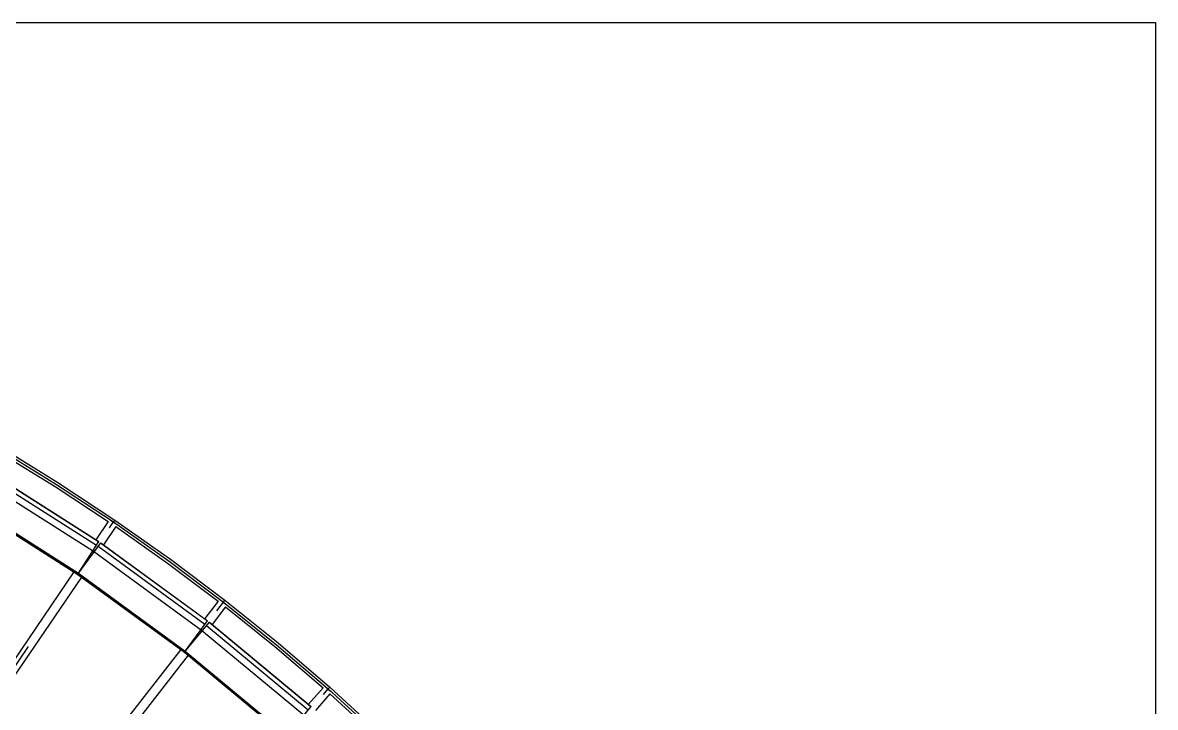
# Model space of a CAD drawing. Header units: millimetres. Extents: x 150209.93 to 150215.05, y 136675.65 to 136679.93.
# Drawn here: x 150214.195 to 150214.983, y 136679.457 to 136679.934 of the extents above; entities that cross this region are included whole.
import ezdxf

# ---------------------------------------------------------------- set-up
doc = ezdxf.new("R2010")
doc.units = ezdxf.units.MM
doc.header["$LTSCALE"] = 0.25
doc.linetypes.add('CENTER', pattern=[50.8, 31.75, -6.35, 6.35, -6.35])
doc.linetypes.add('XKITLINE00', pattern=[0])

# ---------------------------------------------------------------- blocks, each defined once
blk = doc.blocks.new('çatıı')
at = {"color": 8, "linetype": 'CENTER'}
for p, q in [((26245.3, 20032.7), (26448, 19908.1)), ((26182.3, 19926.4), (26577, 19675.2)), ((26448, 19908.1), (26646.5, 19777.2)), ((26524.2, 19597.7), (26134.5, 19845.9)), ((26069.1, 18930.3), (26646.5, 19777.2)), ((26646.5, 19777.2), (26840.1, 19640.8)), ((26069.1, 18930.3), (26577, 19675.2)), ((26577, 19675.2), (26953.4, 19400.8)), ((26840.1, 19640.8), (27029.2, 19498.3)), ((26895.9, 19326.9), (26524.2, 19597.7)), ((26392, 18679.1), (27029.2, 19498.3)), ((27029.2, 19498.3), (27213.9, 19350)), ((26392, 18679.1), (26953.4, 19400.8)), ((26953.4, 19400.8), (27311.9, 19103.4)), ((27249.9, 19033.2), (26895.9, 19326.9)), ((27213.9, 19350), (27393.7, 19196)), ((26714.9, 18427.9), (27393.7, 19196)), ((27393.7, 19196), (27568.4, 19036.6))]:
    blk.add_line(p, q, dxfattribs=at)
at = {"color": 8, "linetype": 'XKITLINE00'}
for p, q in [((26249.6, 20039.9), (26452.5, 19915.2)), ((26254.8, 20017), (26443.4, 19901)), ((26205.2, 19956.9), (26594.9, 19708.8)), ((26205.5, 19957.3), (26595.1, 19709.2)), ((26197.5, 19944.8), (26587.2, 19696.6)), ((26452.5, 19915.2), (26651.3, 19784.1)), ((26443.4, 19901), (26628.4, 19779.1)), ((26132.8, 19843), (26522.3, 19594.9)), ((26132.9, 19843), (26522.3, 19595.1)), ((26134.5, 19845.9), (26524.2, 19597.7)), ((26628.3, 19779.2), (26585, 19715.6)), ((26655, 19761), (26611.7, 19697.4)), ((26634.9, 19784.5), (26635.1, 19784.3)), ((26635.1, 19784.3), (26636.7, 19783)), ((26635.4, 19784.2), (26635.5, 19784.1)), ((26635.5, 19784.1), (26637, 19782.9)), ((26636.7, 19783), (26638.7, 19781.6)), ((26637, 19782.9), (26638.9, 19781.4)), ((26638.7, 19781.6), (26640.9, 19779.9)), ((26638.9, 19781.4), (26641.1, 19779.8)), ((26640.9, 19779.9), (26643.4, 19778.2)), ((26641.1, 19779.8), (26643.5, 19778.1)), ((26643.4, 19778.2), (26646, 19776.4)), ((26643.5, 19778.1), (26646, 19776.4)), ((26646, 19776.4), (26651.3, 19784.1)), ((26646, 19776.4), (26651.3, 19784.1)), ((26646, 19776.4), (26648.6, 19774.6)), ((26646, 19776.4), (26648.5, 19774.7)), ((26648.5, 19774.7), (26651, 19773.1)), ((26648.6, 19774.6), (26651.1, 19773)), ((26651, 19773.1), (26653.2, 19771.7)), ((26651.1, 19773), (26653.5, 19771.5)), ((26651.3, 19784.1), (26845, 19647.5)), ((26653.2, 19771.7), (26655.3, 19770.4)), ((26653.5, 19771.5), (26655.6, 19770.2)), ((26655, 19761), (26835.1, 19634)), ((26655.3, 19770.4), (26657, 19769.5)), ((26655.6, 19770.2), (26657.3, 19769.2)), ((26657, 19769.5), (26657.1, 19769.4)), ((26657.3, 19769.2), (26657.6, 19769)), ((26522.3, 19595.1), (26602, 19704.5)), ((26522.4, 19595), (26595.1, 19709.2)), ((26593.2, 19692.5), (26964.9, 19421.6)), ((26601.7, 19704.1), (26973.4, 19433.2)), ((26602, 19704.5), (26973.7, 19433.6)), ((26575.8, 19673.3), (26575.8, 19673.3)), ((26845, 19647.5), (27034.4, 19504.9)), ((26508.6, 19603.6), (26069.5, 18959.6)), ((26524.2, 19597.7), (26895.9, 19326.9)), ((26835.1, 19634), (27011.2, 19501.4)), ((26535.3, 19585.4), (26096.2, 18941.4)), ((26522.3, 19594.9), (26893.8, 19324.2)), ((26522.4, 19595), (26893.8, 19324.4)), ((27011.2, 19501.4), (26964, 19440.7)), ((27036.7, 19481.6), (26989.5, 19420.9)), ((27018.1, 19506.3), (27018.3, 19506.1)), ((27018.3, 19506.1), (27019.8, 19504.7)), ((27018.6, 19505.9), (27018.7, 19505.8)), ((27018.7, 19505.8), (27020.1, 19504.5)), ((27019.8, 19504.7), (27021.7, 19503.1)), ((27020.1, 19504.5), (27021.9, 19503)), ((27021.7, 19503.1), (27023.8, 19501.4)), ((27021.9, 19503), (27024, 19501.3)), ((27023.8, 19501.4), (27026.2, 19499.5)), ((27024, 19501.3), (27026.3, 19499.4)), ((27026.2, 19499.5), (27028.6, 19497.5)), ((27026.3, 19499.4), (27028.7, 19497.5)), ((27028.6, 19497.5), (27031.1, 19495.6)), ((27028.7, 19497.5), (27034.4, 19504.9)), ((27028.7, 19497.5), (27034.4, 19504.9)), ((27028.7, 19497.5), (27031.1, 19495.7)), ((27031.1, 19495.7), (27033.4, 19493.9)), ((27031.1, 19495.6), (27033.6, 19493.8)), ((27033.4, 19493.9), (27035.6, 19492.3)), ((27033.6, 19493.8), (27035.8, 19492.1)), ((27034.4, 19504.9), (27219.2, 19356.5)), ((27035.6, 19492.3), (27037.5, 19491)), ((27035.8, 19492.1), (27037.8, 19490.7)), ((27036.6, 19481.6), (27208.5, 19343.5)), ((27037.5, 19491), (27039.2, 19489.9)), ((27037.8, 19490.7), (27039.5, 19489.6)), ((27039.2, 19489.9), (27039.3, 19489.8)), ((27039.5, 19489.6), (27039.8, 19489.4)), ((26893.8, 19324.4), (26980.2, 19428.5)), ((26894, 19324.2), (26973.7, 19433.6)), ((26952, 19399.1), (26952, 19399.1)), ((26952.1, 19399.1), (26952.1, 19399.1)), ((26970.7, 19417.1), (27324.7, 19123.5)), ((26979.9, 19428.2), (27333.9, 19134.5)), ((26980.2, 19428.5), (27334.2, 19134.9)), ((26950.7, 19397.6), (26950.7, 19397.6)), ((26950.9, 19397.4), (26950.9, 19397.4)), ((26880.7, 19333.7), (26394.9, 18709.1)), ((26893.8, 19324.2), (27247.7, 19030.7)), ((26894, 19324.2), (27247.7, 19030.8)), ((26895.9, 19326.9), (27249.9, 19033.2)), ((27208.5, 19343.5), (27375.9, 19200.1)), ((27219.2, 19356.5), (27399.3, 19202.3)), ((26906.2, 19313.9), (26420.4, 18689.3)), ((27383.1, 19204.7), (27383.3, 19204.4)), ((27383.3, 19204.4), (27384.7, 19203)), ((27383.5, 19204.3), (27383.7, 19204.1)), ((27383.7, 19204.1), (27385, 19202.7)), ((27384.7, 19203), (27386.4, 19201.3)), ((27385, 19202.7), (27386.7, 19201.1)), ((27386.4, 19201.3), (27388.5, 19199.4)), ((27386.7, 19201.1), (27388.7, 19199.2)), ((27393.1, 19195.2), (27399.3, 19202.3)), ((27393.1, 19195.2), (27399.3, 19202.3)), ((27399.3, 19202.3), (27574.2, 19042.7)), ((27375.9, 19200.2), (27325, 19142.6)), ((27400.1, 19178.8), (27349.2, 19121.2)), ((27388.5, 19199.4), (27390.7, 19197.3)), ((27388.7, 19199.2), (27390.8, 19197.3)), ((27390.7, 19197.3), (27393.1, 19195.2)), ((27390.8, 19197.3), (27393.1, 19195.2)), ((27393.1, 19195.2), (27395.4, 19193.1)), ((27393.1, 19195.2), (27395.4, 19193.2)), ((27395.4, 19193.2), (27397.6, 19191.3)), ((27395.4, 19193.1), (27397.7, 19191.2)), ((27397.6, 19191.3), (27399.7, 19189.6)), ((27397.7, 19191.2), (27399.9, 19189.4)), ((27399.7, 19189.6), (27401.5, 19188.1)), ((27399.9, 19189.4), (27401.8, 19187.9)), ((27400.1, 19178.8), (27562.7, 19030.5)), ((27401.5, 19188.1), (27403.1, 19187)), ((27401.8, 19187.9), (27403.4, 19186.6)), ((27403.1, 19187), (27403.2, 19186.9)), ((27403.4, 19186.6), (27403.7, 19186.5)), ((27247.8, 19030.7), (27334.2, 19134.9))]:
    blk.add_line(p, q, dxfattribs=at)
for centre in [(26448, 19908.1), (26448, 19908.1), (26646.5, 19777.2), (26646.5, 19777.2), (26646.5, 19777.2), (26577, 19675.2), (26577, 19675.2), (26577, 19675.2), (26840.1, 19640.8), (26840.1, 19640.8), (26524.2, 19597.7), (26524.2, 19597.7), (27029.2, 19498.3), (27029.2, 19498.3), (27029.2, 19498.3), (26953.4, 19400.8), (26953.4, 19400.8), (26953.4, 19400.8), (26895.9, 19326.9), (26895.9, 19326.9), (27213.9, 19350), (27213.9, 19350), (27393.7, 19196), (27393.7, 19196), (27393.7, 19196)]:
    blk.add_circle(centre, 0.05, dxfattribs=at)

msp = doc.modelspace()

# ---------------------------------------------------------------- linework, layer by layer
msp.add_lwpolyline([(150209.92514, 136679.93402), (150214.98319, 136679.93402), (150214.98319, 136675.65285), (150209.92514, 136675.65285)], close=True)

# ---------------------------------------------------------------- block references
at = {"xscale": 0.0002000170049888334, "yscale": 0.0002000170049888334, "zscale": 0.0002000170049888334}
msp.add_blockref('çatıı', (150208.92807, 136675.63059), dxfattribs=at)

doc.saveas('drawing.dxf')
